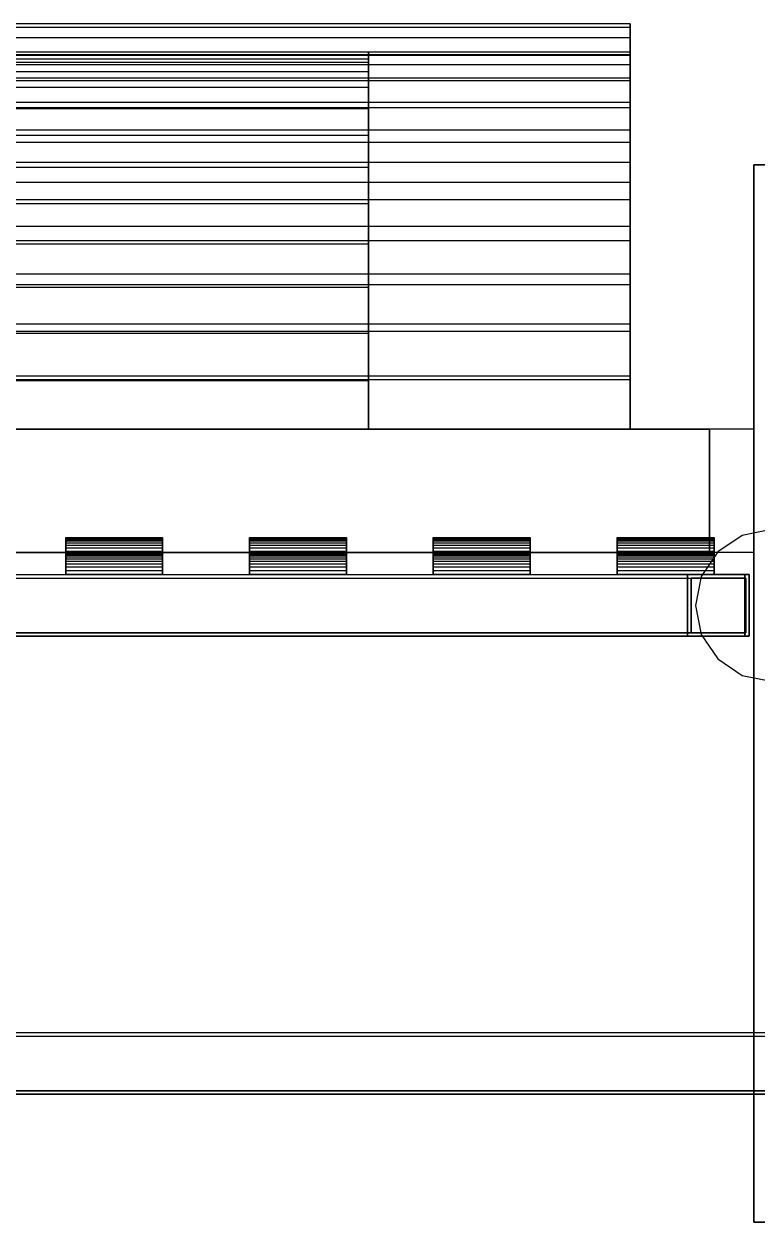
# Model space of a CAD drawing. Header units: millimetres. Extents: x -840 to 1340, y 6 to 760.
# Drawn here: x -424 to -8, y 70 to 750 of the extents above; entities that cross this region are included whole.
import ezdxf

# ---------------------------------------------------------------- set-up
doc = ezdxf.new("R2010")
doc.units = ezdxf.units.MM
for name, color, linetype in [('B01', 7, 'Continuous'), ('B02', 7, 'Continuous'), ('C1', 7, 'Continuous'), ('D20', 7, 'Continuous'), ('EH0', 7, 'Continuous'), ('H000', 7, 'Continuous'), ('H001', 7, 'Continuous'), ('R010', 7, 'Continuous'), ('R011', 7, 'Continuous'), ('R021', 7, 'Continuous'), ('R1004', 7, 'Continuous'), ('R1005', 7, 'Continuous'), ('R1006', 7, 'Continuous'), ('R1007', 7, 'Continuous'), ('R200', 7, 'Continuous')]:
    doc.layers.add(name, color=color, linetype=linetype)

msp = doc.modelspace()

# ---------------------------------------------------------------- linework, layer by layer
at = {"layer": 'B01'}
for points in [[(-780, 177.5), (1280, 177.5)], [(-780, 177.5), (1280, 177.5)], [(-780, 175.5), (1280, 175.5)], [(-780, 175.5), (1280, 175.5)], [(-780, 144.5), (1280, 144.5)], [(1280, 144.5), (-780, 144.5)], [(1280, 142.5), (-780, 142.5)], [(-780, 142.5), (1280, 142.5)]]:
    msp.add_lwpolyline(points, dxfattribs=at)
at = {"layer": 'B02'}
for points in [[(-780, 177.5), (1280, 177.5)], [(-780, 177.5), (1280, 177.5)], [(-780, 175.5), (1280, 175.5)], [(-780, 175.5), (1280, 175.5)], [(-780, 144.5), (1280, 144.5)], [(1280, 144.5), (-780, 144.5)], [(1280, 142.5), (-780, 142.5)], [(-780, 142.5), (1280, 142.5)]]:
    msp.add_lwpolyline(points, dxfattribs=at)
at = {"layer": 'C1'}
for points in [[(-80, 750), (-750, 750)], [(-80, 748.03), (-750, 748.03)], [(-80, 748.03), (-750, 748.03)], [(-80, 748.03), (-80, 750)], [(-80, 750), (-80, 748.03)], [(-80, 742.16), (-80, 748.03)], [(-80, 748.03), (-80, 742.16)], [(-80, 742.16), (-750, 742.16)], [(-80, 742.16), (-750, 742.16)], [(-80, 732.49), (-80, 742.16)], [(-80, 742.16), (-80, 732.49)], [(-80, 734), (-750, 734)], [(-80, 732.49), (-750, 732.49)], [(-80, 732.49), (-750, 732.49)], [(-80, 732.17), (-750, 732.17)], [(-80, 732.17), (-750, 732.17)], [(-80, 732.17), (-80, 734)], [(-80, 734), (-80, 732.17)], [(-80, 719.19), (-80, 732.49)], [(-80, 732.49), (-80, 719.19)], [(-80, 726.71), (-80, 732.17)], [(-80, 732.17), (-80, 726.71)], [(-80, 726.71), (-750, 726.71)], [(-80, 726.71), (-750, 726.71)], [(-80, 717.71), (-80, 726.71)], [(-80, 726.71), (-80, 717.71)], [(-80, 719.19), (-750, 719.19)], [(-80, 719.19), (-750, 719.19)], [(-80, 717.71), (-750, 717.71)], [(-80, 717.71), (-750, 717.71)], [(-80, 702.47), (-80, 719.19)], [(-80, 719.19), (-80, 702.47)], [(-80, 705.33), (-80, 717.71)], [(-80, 717.71), (-80, 705.33)], [(-80, 705.33), (-750, 705.33)], [(-80, 705.33), (-750, 705.33)], [(-80, 702.47), (-750, 702.47)], [(-80, 702.47), (-750, 702.47)], [(-80, 689.78), (-80, 705.33)], [(-80, 705.33), (-80, 689.78)], [(-80, 682.63), (-80, 702.47)], [(-80, 702.47), (-80, 682.63)], [(-80, 689.78), (-750, 689.78)], [(-80, 689.78), (-750, 689.78)], [(-80, 671.32), (-80, 689.78)], [(-80, 689.78), (-80, 671.32)], [(-80, 682.63), (-750, 682.63)], [(-80, 682.63), (-750, 682.63)], [(-80, 660.02), (-80, 682.63)], [(-80, 682.63), (-80, 660.02)], [(-80, 671.32), (-750, 671.32)], [(-80, 671.32), (-750, 671.32)], [(-80, 650.27), (-80, 671.32)], [(-80, 671.32), (-80, 650.27)], [(-80, 660.02), (-750, 660.02)], [(-80, 660.02), (-750, 660.02)], [(-80, 635), (-80, 660.02)], [(-80, 660.02), (-80, 635)], [(-80, 650.27), (-750, 650.27)], [(-80, 650.27), (-750, 650.27)], [(-80, 627), (-80, 650.27)], [(-80, 650.27), (-80, 627)], [(-80, 635), (-750, 635)], [(-80, 635), (-750, 635)], [(-80, 608.02), (-80, 635)], [(-80, 635), (-80, 608.02)], [(-80, 627), (-750, 627)], [(-80, 627), (-750, 627)], [(-80, 601.89), (-80, 627)], [(-80, 627), (-80, 601.89)], [(-80, 608.02), (-750, 608.02)], [(-80, 608.02), (-750, 608.02)], [(-80, 579.53), (-80, 608.02)], [(-80, 608.02), (-80, 579.53)], [(-80, 601.89), (-750, 601.89)], [(-80, 601.89), (-750, 601.89)], [(-80, 575.39), (-80, 601.89)], [(-80, 601.89), (-80, 575.39)], [(-80, 579.53), (-750, 579.53)], [(-80, 579.53), (-750, 579.53)], [(-80, 550.02), (-80, 579.53)], [(-80, 579.53), (-80, 550.02)], [(-80, 575.39), (-750, 575.39)], [(-80, 575.39), (-750, 575.39)], [(-80, 547.93), (-80, 575.39)], [(-80, 575.39), (-80, 547.93)], [(-80, 550.02), (-750, 550.02)], [(-80, 550.02), (-750, 550.02)], [(-80, 547.93), (-750, 547.93)], [(-80, 547.93), (-750, 547.93)], [(-80, 520), (-80, 550.02)], [(-80, 550.02), (-80, 520)], [(-80, 520), (-80, 547.93)], [(-80, 547.93), (-80, 520)], [(-750, 520), (-80, 520)], [(-80, 520), (-750, 520)], [(-80, 520), (-750, 520)], [(-80, 520), (-750, 520)], [(-80, 520), (-80, 520)], [(-80, 520), (-80, 520)]]:
    msp.add_lwpolyline(points, dxfattribs=at)
at = {"layer": 'D20'}
for points in [[(-10, 70), (-10, 670)], [(-10, 670), (-10, 670)], [(-10, 670), (-10, 70)], [(450, 670), (-10, 670)], [(-10, 670), (450, 670)], [(-10, 70), (-10, 70)], [(-10, 70), (450, 70)], [(450, 70), (-10, 70)]]:
    msp.add_lwpolyline(points, dxfattribs=at)
at = {"layer": 'EH0'}
for points in [[(-228.47, 734), (-650, 734)], [(-228.47, 732.17), (-650, 732.17)], [(-228.47, 732.17), (-650, 732.17)], [(-228.47, 730), (-650, 730)], [(-228.47, 728.2), (-650, 728.2)], [(-228.47, 728.2), (-650, 728.2)], [(-228.47, 732.17), (-228.47, 734)], [(-228.47, 734), (-228.47, 732.17)], [(-228.47, 726.71), (-228.47, 732.17)], [(-228.47, 732.17), (-228.47, 726.71)], [(-228.47, 728.2), (-228.47, 730)], [(-228.47, 730), (-228.47, 728.2)], [(-228.47, 722.84), (-228.47, 728.2)], [(-228.47, 728.2), (-228.47, 722.84)], [(-228.47, 726.71), (-650, 726.71)], [(-228.47, 726.71), (-650, 726.71)], [(-228.47, 722.84), (-650, 722.84)], [(-228.47, 722.84), (-650, 722.84)], [(-228.47, 717.71), (-228.47, 726.71)], [(-228.47, 726.71), (-228.47, 717.71)], [(-228.47, 714.01), (-228.47, 722.84)], [(-228.47, 722.84), (-228.47, 714.01)], [(-228.47, 717.71), (-650, 717.71)], [(-228.47, 717.71), (-650, 717.71)], [(-228.47, 714.01), (-650, 714.01)], [(-228.47, 714.01), (-650, 714.01)], [(-228.47, 705.33), (-228.47, 717.71)], [(-228.47, 717.71), (-228.47, 705.33)], [(-228.47, 701.87), (-228.47, 714.01)], [(-228.47, 714.01), (-228.47, 701.87)], [(-228.47, 705.33), (-650, 705.33)], [(-228.47, 705.33), (-650, 705.33)], [(-228.47, 701.87), (-650, 701.87)], [(-228.47, 701.87), (-650, 701.87)], [(-228.47, 689.78), (-228.47, 705.33)], [(-228.47, 705.33), (-228.47, 689.78)], [(-228.47, 686.6), (-228.47, 701.87)], [(-228.47, 701.87), (-228.47, 686.6)], [(-228.47, 689.78), (-650, 689.78)], [(-228.47, 689.78), (-650, 689.78)], [(-228.47, 671.32), (-228.47, 689.78)], [(-228.47, 689.78), (-228.47, 671.32)], [(-228.47, 686.6), (-650, 686.6)], [(-228.47, 686.6), (-650, 686.6)], [(-228.47, 668.49), (-228.47, 686.6)], [(-228.47, 686.6), (-228.47, 668.49)], [(-228.47, 671.32), (-650, 671.32)], [(-228.47, 671.32), (-650, 671.32)], [(-228.47, 668.49), (-650, 668.49)], [(-228.47, 668.49), (-650, 668.49)], [(-228.47, 650.27), (-228.47, 671.32)], [(-228.47, 671.32), (-228.47, 650.27)], [(-228.47, 647.84), (-228.47, 668.49)], [(-228.47, 668.49), (-228.47, 647.84)], [(-228.47, 650.27), (-650, 650.27)], [(-228.47, 650.27), (-650, 650.27)], [(-228.47, 647.84), (-650, 647.84)], [(-228.47, 647.84), (-650, 647.84)], [(-228.47, 627), (-228.47, 650.27)], [(-228.47, 650.27), (-228.47, 627)], [(-228.47, 625), (-228.47, 647.84)], [(-228.47, 647.84), (-228.47, 625)], [(-228.47, 627), (-650, 627)], [(-228.47, 627), (-650, 627)], [(-228.47, 601.89), (-228.47, 627)], [(-228.47, 627), (-228.47, 601.89)], [(-228.47, 625), (-650, 625)], [(-228.47, 625), (-650, 625)], [(-228.47, 600.36), (-228.47, 625)], [(-228.47, 625), (-228.47, 600.36)], [(-228.47, 601.89), (-650, 601.89)], [(-228.47, 601.89), (-650, 601.89)], [(-228.47, 600.36), (-650, 600.36)], [(-228.47, 600.36), (-650, 600.36)], [(-228.47, 575.39), (-228.47, 601.89)], [(-228.47, 601.89), (-228.47, 575.39)], [(-228.47, 574.35), (-228.47, 600.36)], [(-228.47, 600.36), (-228.47, 574.35)], [(-228.47, 575.39), (-650, 575.39)], [(-228.47, 575.39), (-650, 575.39)], [(-228.47, 574.35), (-650, 574.35)], [(-228.47, 574.35), (-650, 574.35)], [(-228.47, 547.93), (-228.47, 575.39)], [(-228.47, 575.39), (-228.47, 547.93)], [(-228.47, 547.41), (-228.47, 574.35)], [(-228.47, 574.35), (-228.47, 547.41)], [(-228.47, 547.93), (-650, 547.93)], [(-228.47, 547.93), (-650, 547.93)], [(-228.47, 547.41), (-650, 547.41)], [(-228.47, 547.41), (-650, 547.41)], [(-228.47, 520), (-228.47, 547.93)], [(-228.47, 547.93), (-228.47, 520)], [(-228.47, 520), (-228.47, 547.41)], [(-228.47, 547.41), (-228.47, 520)], [(-650, 520), (-228.47, 520)], [(-228.47, 520), (-650, 520)], [(-228.47, 520), (-650, 520)], [(-228.47, 520), (-650, 520)], [(-228.47, 520), (-228.47, 520)], [(-228.47, 520), (-228.47, 520)]]:
    msp.add_lwpolyline(points, dxfattribs=at)
at = {"layer": 'H000'}
msp.add_lwpolyline([(43, 420), (39.73, 436.46), (30.41, 450.41), (16.46, 459.73), (0, 463), (-16.46, 459.73), (-30.41, 450.41), (-39.73, 436.46), (-43, 420), (-39.73, 403.54), (-30.41, 389.59), (-16.46, 380.27), (0, 377), (16.46, 380.27), (30.41, 389.59), (39.73, 403.54)], dxfattribs=at)
msp.add_lwpolyline([(43, 420), (39.73, 436.46), (30.41, 450.41), (16.46, 459.73), (0, 463), (-16.46, 459.73), (-30.41, 450.41), (-39.73, 436.46), (-43, 420), (-39.73, 403.54), (-30.41, 389.59), (-16.46, 380.27), (0, 377), (16.46, 380.27), (30.41, 389.59), (39.73, 403.54)], dxfattribs=at)
at = {"layer": 'H001'}
msp.add_lwpolyline([(43, 420), (39.73, 436.46), (30.41, 450.41), (16.46, 459.73), (0, 463), (-16.46, 459.73), (-30.41, 450.41), (-39.73, 436.46), (-43, 420), (-39.73, 403.54), (-30.41, 389.59), (-16.46, 380.27), (0, 377), (16.46, 380.27), (30.41, 389.59), (39.73, 403.54)], dxfattribs=at)
msp.add_lwpolyline([(43, 420), (39.73, 436.46), (30.41, 450.41), (16.46, 459.73), (0, 463), (-16.46, 459.73), (-30.41, 450.41), (-39.73, 436.46), (-43, 420), (-39.73, 403.54), (-30.41, 389.59), (-16.46, 380.27), (0, 377), (16.46, 380.27), (30.41, 389.59), (39.73, 403.54)], dxfattribs=at)
at = {"layer": 'R010'}
for points in [[(-835, 437.5), (-15, 437.5)], [(-835, 437.5), (-15, 437.5)], [(-835, 435.5), (-15, 435.5)], [(-835, 435.5), (-15, 435.5)], [(-15, 437.5), (-15, 402.5)], [(-15, 437.5), (-15, 437.5)], [(-15, 402.5), (-15, 437.5)], [(-15, 435.5), (-15, 404.5)], [(-15, 435.5), (-15, 435.5)], [(-15, 404.5), (-15, 435.5)], [(-835, 404.5), (-15, 404.5)], [(-15, 404.5), (-835, 404.5)], [(-15, 402.5), (-835, 402.5)], [(-835, 402.5), (-15, 402.5)], [(-15, 404.5), (-15, 404.5)], [(-15, 402.5), (-15, 402.5)]]:
    msp.add_lwpolyline(points, dxfattribs=at)
at = {"layer": 'R011'}
for points in [[(-835, 437.5), (-15, 437.5)], [(-835, 437.5), (-15, 437.5)], [(-835, 435.5), (-15, 435.5)], [(-835, 435.5), (-15, 435.5)], [(-15, 437.5), (-15, 402.5)], [(-15, 437.5), (-15, 437.5)], [(-15, 402.5), (-15, 437.5)], [(-15, 435.5), (-15, 404.5)], [(-15, 435.5), (-15, 435.5)], [(-15, 404.5), (-15, 435.5)], [(-835, 404.5), (-15, 404.5)], [(-15, 404.5), (-835, 404.5)], [(-15, 402.5), (-835, 402.5)], [(-835, 402.5), (-15, 402.5)], [(-15, 404.5), (-15, 404.5)], [(-15, 402.5), (-15, 402.5)]]:
    msp.add_lwpolyline(points, dxfattribs=at)
at = {"layer": 'R021'}
for points in [[(-47.5, 437.5), (-47.5, 437.5)], [(-47.5, 402.5), (-47.5, 437.5)], [(-47.5, 437.5), (-47.5, 402.5)], [(-47.5, 437.5), (-12.5, 437.5)], [(-12.5, 437.5), (-47.5, 437.5)], [(-45.5, 435.5), (-45.5, 435.5)], [(-14.5, 435.5), (-45.5, 435.5)], [(-45.5, 435.5), (-14.5, 435.5)], [(-45.5, 435.5), (-45.5, 404.5)], [(-45.5, 404.5), (-45.5, 435.5)], [(-14.5, 435.5), (-14.5, 435.5)], [(-14.5, 404.5), (-14.5, 435.5)], [(-14.5, 435.5), (-14.5, 404.5)], [(-12.5, 437.5), (-12.5, 437.5)], [(-12.5, 437.5), (-12.5, 402.5)], [(-12.5, 402.5), (-12.5, 437.5)], [(-47.5, 402.5), (-47.5, 402.5)], [(-12.5, 402.5), (-47.5, 402.5)], [(-47.5, 402.5), (-12.5, 402.5)], [(-45.5, 404.5), (-45.5, 404.5)], [(-45.5, 404.5), (-14.5, 404.5)], [(-14.5, 404.5), (-45.5, 404.5)], [(-14.5, 404.5), (-14.5, 404.5)], [(-12.5, 402.5), (-12.5, 402.5)]]:
    msp.add_lwpolyline(points, dxfattribs=at)
at = {"layer": 'R1004'}
for points in [[(-400.36, 458.5), (-345.36, 458.5)], [(-400.36, 458.38), (-400.36, 458.5)], [(-400.36, 458.5), (-400.36, 458.38)], [(-400.36, 458.38), (-345.36, 458.38)], [(-400.36, 458.02), (-400.36, 458.38)], [(-400.36, 458.38), (-345.36, 458.38)], [(-400.36, 458.38), (-400.36, 458.02)], [(-400.36, 458.02), (-345.36, 458.02)], [(-400.36, 457.42), (-400.36, 458.02)], [(-400.36, 458.02), (-345.36, 458.02)], [(-400.36, 458.02), (-400.36, 457.42)], [(-400.36, 457.42), (-345.36, 457.42)], [(-400.36, 456.58), (-400.36, 457.42)], [(-400.36, 457.42), (-345.36, 457.42)], [(-400.36, 457.42), (-400.36, 456.58)], [(-400.36, 456.58), (-345.36, 456.58)], [(-400.36, 455.5), (-400.36, 456.58)], [(-400.36, 456.58), (-345.36, 456.58)], [(-400.36, 456.58), (-400.36, 455.5)], [(-345.36, 458.5), (-345.36, 458.38)], [(-345.36, 458.38), (-345.36, 458.5)], [(-345.36, 458.38), (-345.36, 458.02)], [(-345.36, 458.02), (-345.36, 458.38)], [(-345.36, 458.02), (-345.36, 457.42)], [(-345.36, 457.42), (-345.36, 458.02)], [(-345.36, 457.42), (-345.36, 456.58)], [(-345.36, 456.58), (-345.36, 457.42)], [(-345.36, 456.58), (-345.36, 455.5)], [(-345.36, 455.5), (-345.36, 456.58)], [(-400.36, 455.5), (-345.36, 455.5)], [(-400.36, 454.18), (-400.36, 455.5)], [(-400.36, 455.5), (-345.36, 455.5)], [(-400.36, 455.5), (-400.36, 454.18)], [(-400.36, 454.18), (-345.36, 454.18)], [(-400.36, 452.62), (-400.36, 454.18)], [(-400.36, 454.18), (-345.36, 454.18)], [(-400.36, 454.18), (-400.36, 452.62)], [(-400.36, 452.62), (-345.36, 452.62)], [(-400.36, 450.82), (-400.36, 452.62)], [(-400.36, 452.62), (-345.36, 452.62)], [(-400.36, 452.62), (-400.36, 450.82)], [(-400.36, 450.82), (-345.36, 450.82)], [(-400.36, 448.78), (-400.36, 450.82)], [(-400.36, 450.82), (-345.36, 450.82)], [(-400.36, 450.82), (-400.36, 448.78)], [(-400.36, 449.5), (-345.36, 449.5)], [(-400.36, 449.38), (-400.36, 449.5)], [(-400.36, 449.5), (-400.36, 449.38)], [(-400.36, 449.38), (-345.36, 449.38)], [(-400.36, 449.02), (-400.36, 449.38)], [(-400.36, 449.38), (-345.36, 449.38)], [(-400.36, 449.38), (-400.36, 449.02)], [(-400.36, 449.02), (-345.36, 449.02)], [(-400.36, 448.42), (-400.36, 449.02)], [(-400.36, 449.02), (-345.36, 449.02)], [(-400.36, 449.02), (-400.36, 448.42)], [(-345.36, 455.5), (-345.36, 454.18)], [(-345.36, 454.18), (-345.36, 455.5)], [(-345.36, 454.18), (-345.36, 452.62)], [(-345.36, 452.62), (-345.36, 454.18)], [(-345.36, 452.62), (-345.36, 450.82)], [(-345.36, 450.82), (-345.36, 452.62)], [(-345.36, 450.82), (-345.36, 448.78)], [(-345.36, 448.78), (-345.36, 450.82)], [(-345.36, 449.5), (-345.36, 449.38)], [(-345.36, 449.38), (-345.36, 449.5)], [(-345.36, 449.38), (-345.36, 449.02)], [(-345.36, 449.02), (-345.36, 449.38)], [(-345.36, 449.02), (-345.36, 448.42)], [(-345.36, 448.42), (-345.36, 449.02)], [(-400.36, 448.78), (-345.36, 448.78)], [(-400.36, 446.5), (-400.36, 448.78)], [(-400.36, 448.78), (-345.36, 448.78)], [(-400.36, 448.78), (-400.36, 446.5)], [(-400.36, 448.42), (-345.36, 448.42)], [(-400.36, 447.58), (-400.36, 448.42)], [(-400.36, 448.42), (-345.36, 448.42)], [(-400.36, 448.42), (-400.36, 447.58)], [(-400.36, 447.58), (-345.36, 447.58)], [(-400.36, 446.5), (-400.36, 447.58)], [(-400.36, 447.58), (-345.36, 447.58)], [(-400.36, 447.58), (-400.36, 446.5)], [(-400.36, 446.5), (-345.36, 446.5)], [(-400.36, 445.18), (-400.36, 446.5)], [(-400.36, 446.5), (-345.36, 446.5)], [(-400.36, 446.5), (-400.36, 445.18)], [(-400.36, 446.5), (-345.36, 446.5)], [(-400.36, 437.5), (-400.36, 446.5)], [(-400.36, 446.5), (-345.36, 446.5)], [(-400.36, 446.5), (-400.36, 437.5)], [(-400.36, 445.18), (-345.36, 445.18)], [(-400.36, 443.62), (-400.36, 445.18)], [(-400.36, 445.18), (-345.36, 445.18)], [(-400.36, 445.18), (-400.36, 443.62)], [(-400.36, 443.62), (-345.36, 443.62)], [(-400.36, 441.82), (-400.36, 443.62)], [(-400.36, 443.62), (-345.36, 443.62)], [(-400.36, 443.62), (-400.36, 441.82)], [(-345.36, 448.78), (-345.36, 446.5)], [(-345.36, 446.5), (-345.36, 448.78)], [(-345.36, 448.42), (-345.36, 447.58)], [(-345.36, 447.58), (-345.36, 448.42)], [(-345.36, 447.58), (-345.36, 446.5)], [(-345.36, 446.5), (-345.36, 447.58)], [(-345.36, 446.5), (-345.36, 445.18)], [(-345.36, 445.18), (-345.36, 446.5)], [(-345.36, 446.5), (-345.36, 437.5)], [(-345.36, 437.5), (-345.36, 446.5)], [(-345.36, 445.18), (-345.36, 443.62)], [(-345.36, 443.62), (-345.36, 445.18)], [(-345.36, 443.62), (-345.36, 441.82)], [(-345.36, 441.82), (-345.36, 443.62)], [(-400.36, 441.82), (-345.36, 441.82)], [(-400.36, 439.78), (-400.36, 441.82)], [(-400.36, 441.82), (-345.36, 441.82)], [(-400.36, 441.82), (-400.36, 439.78)], [(-400.36, 439.78), (-345.36, 439.78)], [(-400.36, 437.5), (-400.36, 439.78)], [(-400.36, 439.78), (-345.36, 439.78)], [(-400.36, 439.78), (-400.36, 437.5)], [(-345.36, 437.5), (-400.36, 437.5)], [(-400.36, 437.5), (-345.36, 437.5)], [(-345.36, 441.82), (-345.36, 439.78)], [(-345.36, 439.78), (-345.36, 441.82)], [(-345.36, 439.78), (-345.36, 437.5)], [(-345.36, 437.5), (-345.36, 439.78)]]:
    msp.add_lwpolyline(points, dxfattribs=at)
at = {"layer": 'R1005'}
for points in [[(-296.07, 458.5), (-241.07, 458.5)], [(-296.07, 458.38), (-296.07, 458.5)], [(-296.07, 458.5), (-296.07, 458.38)], [(-296.07, 458.38), (-241.07, 458.38)], [(-296.07, 458.02), (-296.07, 458.38)], [(-296.07, 458.38), (-241.07, 458.38)], [(-296.07, 458.38), (-296.07, 458.02)], [(-296.07, 458.02), (-241.07, 458.02)], [(-296.07, 457.42), (-296.07, 458.02)], [(-296.07, 458.02), (-241.07, 458.02)], [(-296.07, 458.02), (-296.07, 457.42)], [(-296.07, 457.42), (-241.07, 457.42)], [(-296.07, 456.58), (-296.07, 457.42)], [(-296.07, 457.42), (-241.07, 457.42)], [(-296.07, 457.42), (-296.07, 456.58)], [(-296.07, 456.58), (-241.07, 456.58)], [(-296.07, 455.5), (-296.07, 456.58)], [(-296.07, 456.58), (-241.07, 456.58)], [(-296.07, 456.58), (-296.07, 455.5)], [(-241.07, 458.5), (-241.07, 458.38)], [(-241.07, 458.38), (-241.07, 458.5)], [(-241.07, 458.38), (-241.07, 458.02)], [(-241.07, 458.02), (-241.07, 458.38)], [(-241.07, 458.02), (-241.07, 457.42)], [(-241.07, 457.42), (-241.07, 458.02)], [(-241.07, 457.42), (-241.07, 456.58)], [(-241.07, 456.58), (-241.07, 457.42)], [(-241.07, 456.58), (-241.07, 455.5)], [(-241.07, 455.5), (-241.07, 456.58)], [(-296.07, 455.5), (-241.07, 455.5)], [(-296.07, 454.18), (-296.07, 455.5)], [(-296.07, 455.5), (-241.07, 455.5)], [(-296.07, 455.5), (-296.07, 454.18)], [(-296.07, 454.18), (-241.07, 454.18)], [(-296.07, 452.62), (-296.07, 454.18)], [(-296.07, 454.18), (-241.07, 454.18)], [(-296.07, 454.18), (-296.07, 452.62)], [(-296.07, 452.62), (-241.07, 452.62)], [(-296.07, 450.82), (-296.07, 452.62)], [(-296.07, 452.62), (-241.07, 452.62)], [(-296.07, 452.62), (-296.07, 450.82)], [(-296.07, 450.82), (-241.07, 450.82)], [(-296.07, 448.78), (-296.07, 450.82)], [(-296.07, 450.82), (-241.07, 450.82)], [(-296.07, 450.82), (-296.07, 448.78)], [(-296.07, 449.5), (-241.07, 449.5)], [(-296.07, 449.38), (-296.07, 449.5)], [(-296.07, 449.5), (-296.07, 449.38)], [(-296.07, 449.38), (-241.07, 449.38)], [(-296.07, 449.02), (-296.07, 449.38)], [(-296.07, 449.38), (-241.07, 449.38)], [(-296.07, 449.38), (-296.07, 449.02)], [(-296.07, 449.02), (-241.07, 449.02)], [(-296.07, 448.42), (-296.07, 449.02)], [(-296.07, 449.02), (-241.07, 449.02)], [(-296.07, 449.02), (-296.07, 448.42)], [(-241.07, 455.5), (-241.07, 454.18)], [(-241.07, 454.18), (-241.07, 455.5)], [(-241.07, 454.18), (-241.07, 452.62)], [(-241.07, 452.62), (-241.07, 454.18)], [(-241.07, 452.62), (-241.07, 450.82)], [(-241.07, 450.82), (-241.07, 452.62)], [(-241.07, 450.82), (-241.07, 448.78)], [(-241.07, 448.78), (-241.07, 450.82)], [(-241.07, 449.5), (-241.07, 449.38)], [(-241.07, 449.38), (-241.07, 449.5)], [(-241.07, 449.38), (-241.07, 449.02)], [(-241.07, 449.02), (-241.07, 449.38)], [(-241.07, 449.02), (-241.07, 448.42)], [(-241.07, 448.42), (-241.07, 449.02)], [(-296.07, 448.78), (-241.07, 448.78)], [(-296.07, 446.5), (-296.07, 448.78)], [(-296.07, 448.78), (-241.07, 448.78)], [(-296.07, 448.78), (-296.07, 446.5)], [(-296.07, 448.42), (-241.07, 448.42)], [(-296.07, 447.58), (-296.07, 448.42)], [(-296.07, 448.42), (-241.07, 448.42)], [(-296.07, 448.42), (-296.07, 447.58)], [(-296.07, 447.58), (-241.07, 447.58)], [(-296.07, 446.5), (-296.07, 447.58)], [(-296.07, 447.58), (-241.07, 447.58)], [(-296.07, 447.58), (-296.07, 446.5)], [(-296.07, 446.5), (-241.07, 446.5)], [(-296.07, 445.18), (-296.07, 446.5)], [(-296.07, 446.5), (-241.07, 446.5)], [(-296.07, 446.5), (-296.07, 445.18)], [(-296.07, 446.5), (-241.07, 446.5)], [(-296.07, 437.5), (-296.07, 446.5)], [(-296.07, 446.5), (-241.07, 446.5)], [(-296.07, 446.5), (-296.07, 437.5)], [(-296.07, 445.18), (-241.07, 445.18)], [(-296.07, 443.62), (-296.07, 445.18)], [(-296.07, 445.18), (-241.07, 445.18)], [(-296.07, 445.18), (-296.07, 443.62)], [(-296.07, 443.62), (-241.07, 443.62)], [(-296.07, 441.82), (-296.07, 443.62)], [(-296.07, 443.62), (-241.07, 443.62)], [(-296.07, 443.62), (-296.07, 441.82)], [(-241.07, 448.78), (-241.07, 446.5)], [(-241.07, 446.5), (-241.07, 448.78)], [(-241.07, 448.42), (-241.07, 447.58)], [(-241.07, 447.58), (-241.07, 448.42)], [(-241.07, 447.58), (-241.07, 446.5)], [(-241.07, 446.5), (-241.07, 447.58)], [(-241.07, 446.5), (-241.07, 445.18)], [(-241.07, 445.18), (-241.07, 446.5)], [(-241.07, 446.5), (-241.07, 437.5)], [(-241.07, 437.5), (-241.07, 446.5)], [(-241.07, 445.18), (-241.07, 443.62)], [(-241.07, 443.62), (-241.07, 445.18)], [(-241.07, 443.62), (-241.07, 441.82)], [(-241.07, 441.82), (-241.07, 443.62)], [(-296.07, 441.82), (-241.07, 441.82)], [(-296.07, 439.78), (-296.07, 441.82)], [(-296.07, 441.82), (-241.07, 441.82)], [(-296.07, 441.82), (-296.07, 439.78)], [(-296.07, 439.78), (-241.07, 439.78)], [(-296.07, 437.5), (-296.07, 439.78)], [(-296.07, 439.78), (-241.07, 439.78)], [(-296.07, 439.78), (-296.07, 437.5)], [(-241.07, 437.5), (-296.07, 437.5)], [(-296.07, 437.5), (-241.07, 437.5)], [(-241.07, 441.82), (-241.07, 439.78)], [(-241.07, 439.78), (-241.07, 441.82)], [(-241.07, 439.78), (-241.07, 437.5)], [(-241.07, 437.5), (-241.07, 439.78)]]:
    msp.add_lwpolyline(points, dxfattribs=at)
at = {"layer": 'R1006'}
for points in [[(-191.79, 458.5), (-136.79, 458.5)], [(-191.79, 458.38), (-191.79, 458.5)], [(-191.79, 458.5), (-191.79, 458.38)], [(-191.79, 458.38), (-136.79, 458.38)], [(-191.79, 458.02), (-191.79, 458.38)], [(-191.79, 458.38), (-136.79, 458.38)], [(-191.79, 458.38), (-191.79, 458.02)], [(-191.79, 458.02), (-136.79, 458.02)], [(-191.79, 457.42), (-191.79, 458.02)], [(-191.79, 458.02), (-136.79, 458.02)], [(-191.79, 458.02), (-191.79, 457.42)], [(-191.79, 457.42), (-136.79, 457.42)], [(-191.79, 456.58), (-191.79, 457.42)], [(-191.79, 457.42), (-136.79, 457.42)], [(-191.79, 457.42), (-191.79, 456.58)], [(-191.79, 456.58), (-136.79, 456.58)], [(-191.79, 455.5), (-191.79, 456.58)], [(-191.79, 456.58), (-136.79, 456.58)], [(-191.79, 456.58), (-191.79, 455.5)], [(-136.79, 458.5), (-136.79, 458.38)], [(-136.79, 458.38), (-136.79, 458.5)], [(-136.79, 458.38), (-136.79, 458.02)], [(-136.79, 458.02), (-136.79, 458.38)], [(-136.79, 458.02), (-136.79, 457.42)], [(-136.79, 457.42), (-136.79, 458.02)], [(-136.79, 457.42), (-136.79, 456.58)], [(-136.79, 456.58), (-136.79, 457.42)], [(-136.79, 456.58), (-136.79, 455.5)], [(-136.79, 455.5), (-136.79, 456.58)], [(-191.79, 455.5), (-136.79, 455.5)], [(-191.79, 454.18), (-191.79, 455.5)], [(-191.79, 455.5), (-136.79, 455.5)], [(-191.79, 455.5), (-191.79, 454.18)], [(-191.79, 454.18), (-136.79, 454.18)], [(-191.79, 452.62), (-191.79, 454.18)], [(-191.79, 454.18), (-136.79, 454.18)], [(-191.79, 454.18), (-191.79, 452.62)], [(-191.79, 452.62), (-136.79, 452.62)], [(-191.79, 450.82), (-191.79, 452.62)], [(-191.79, 452.62), (-136.79, 452.62)], [(-191.79, 452.62), (-191.79, 450.82)], [(-191.79, 450.82), (-136.79, 450.82)], [(-191.79, 448.78), (-191.79, 450.82)], [(-191.79, 450.82), (-136.79, 450.82)], [(-191.79, 450.82), (-191.79, 448.78)], [(-191.79, 449.5), (-136.79, 449.5)], [(-191.79, 449.38), (-191.79, 449.5)], [(-191.79, 449.5), (-191.79, 449.38)], [(-191.79, 449.38), (-136.79, 449.38)], [(-191.79, 449.02), (-191.79, 449.38)], [(-191.79, 449.38), (-136.79, 449.38)], [(-191.79, 449.38), (-191.79, 449.02)], [(-191.79, 449.02), (-136.79, 449.02)], [(-191.79, 448.42), (-191.79, 449.02)], [(-191.79, 449.02), (-136.79, 449.02)], [(-191.79, 449.02), (-191.79, 448.42)], [(-136.79, 455.5), (-136.79, 454.18)], [(-136.79, 454.18), (-136.79, 455.5)], [(-136.79, 454.18), (-136.79, 452.62)], [(-136.79, 452.62), (-136.79, 454.18)], [(-136.79, 452.62), (-136.79, 450.82)], [(-136.79, 450.82), (-136.79, 452.62)], [(-136.79, 450.82), (-136.79, 448.78)], [(-136.79, 448.78), (-136.79, 450.82)], [(-136.79, 449.5), (-136.79, 449.38)], [(-136.79, 449.38), (-136.79, 449.5)], [(-136.79, 449.38), (-136.79, 449.02)], [(-136.79, 449.02), (-136.79, 449.38)], [(-136.79, 449.02), (-136.79, 448.42)], [(-136.79, 448.42), (-136.79, 449.02)], [(-191.79, 448.78), (-136.79, 448.78)], [(-191.79, 446.5), (-191.79, 448.78)], [(-191.79, 448.78), (-136.79, 448.78)], [(-191.79, 448.78), (-191.79, 446.5)], [(-191.79, 448.42), (-136.79, 448.42)], [(-191.79, 447.58), (-191.79, 448.42)], [(-191.79, 448.42), (-136.79, 448.42)], [(-191.79, 448.42), (-191.79, 447.58)], [(-191.79, 447.58), (-136.79, 447.58)], [(-191.79, 446.5), (-191.79, 447.58)], [(-191.79, 447.58), (-136.79, 447.58)], [(-191.79, 447.58), (-191.79, 446.5)], [(-191.79, 446.5), (-136.79, 446.5)], [(-191.79, 445.18), (-191.79, 446.5)], [(-191.79, 446.5), (-136.79, 446.5)], [(-191.79, 446.5), (-191.79, 445.18)], [(-191.79, 446.5), (-136.79, 446.5)], [(-191.79, 437.5), (-191.79, 446.5)], [(-191.79, 446.5), (-136.79, 446.5)], [(-191.79, 446.5), (-191.79, 437.5)], [(-191.79, 445.18), (-136.79, 445.18)], [(-191.79, 443.62), (-191.79, 445.18)], [(-191.79, 445.18), (-136.79, 445.18)], [(-191.79, 445.18), (-191.79, 443.62)], [(-191.79, 443.62), (-136.79, 443.62)], [(-191.79, 441.82), (-191.79, 443.62)], [(-191.79, 443.62), (-136.79, 443.62)], [(-191.79, 443.62), (-191.79, 441.82)], [(-136.79, 448.78), (-136.79, 446.5)], [(-136.79, 446.5), (-136.79, 448.78)], [(-136.79, 448.42), (-136.79, 447.58)], [(-136.79, 447.58), (-136.79, 448.42)], [(-136.79, 447.58), (-136.79, 446.5)], [(-136.79, 446.5), (-136.79, 447.58)], [(-136.79, 446.5), (-136.79, 445.18)], [(-136.79, 445.18), (-136.79, 446.5)], [(-136.79, 446.5), (-136.79, 437.5)], [(-136.79, 437.5), (-136.79, 446.5)], [(-136.79, 445.18), (-136.79, 443.62)], [(-136.79, 443.62), (-136.79, 445.18)], [(-136.79, 443.62), (-136.79, 441.82)], [(-136.79, 441.82), (-136.79, 443.62)], [(-191.79, 441.82), (-136.79, 441.82)], [(-191.79, 439.78), (-191.79, 441.82)], [(-191.79, 441.82), (-136.79, 441.82)], [(-191.79, 441.82), (-191.79, 439.78)], [(-191.79, 439.78), (-136.79, 439.78)], [(-191.79, 437.5), (-191.79, 439.78)], [(-191.79, 439.78), (-136.79, 439.78)], [(-191.79, 439.78), (-191.79, 437.5)], [(-136.79, 437.5), (-191.79, 437.5)], [(-191.79, 437.5), (-136.79, 437.5)], [(-136.79, 441.82), (-136.79, 439.78)], [(-136.79, 439.78), (-136.79, 441.82)], [(-136.79, 439.78), (-136.79, 437.5)], [(-136.79, 437.5), (-136.79, 439.78)]]:
    msp.add_lwpolyline(points, dxfattribs=at)
at = {"layer": 'R1007'}
for points in [[(-87.5, 458.5), (-32.5, 458.5)], [(-87.5, 458.38), (-87.5, 458.5)], [(-87.5, 458.5), (-87.5, 458.38)], [(-87.5, 458.38), (-32.5, 458.38)], [(-87.5, 458.02), (-87.5, 458.38)], [(-87.5, 458.38), (-32.5, 458.38)], [(-87.5, 458.38), (-87.5, 458.02)], [(-87.5, 458.02), (-32.5, 458.02)], [(-87.5, 457.42), (-87.5, 458.02)], [(-87.5, 458.02), (-32.5, 458.02)], [(-87.5, 458.02), (-87.5, 457.42)], [(-87.5, 457.42), (-32.5, 457.42)], [(-87.5, 456.58), (-87.5, 457.42)], [(-87.5, 457.42), (-32.5, 457.42)], [(-87.5, 457.42), (-87.5, 456.58)], [(-87.5, 456.58), (-32.5, 456.58)], [(-87.5, 455.5), (-87.5, 456.58)], [(-87.5, 456.58), (-32.5, 456.58)], [(-87.5, 456.58), (-87.5, 455.5)], [(-32.5, 458.5), (-32.5, 458.38)], [(-32.5, 458.38), (-32.5, 458.5)], [(-32.5, 458.38), (-32.5, 458.02)], [(-32.5, 458.02), (-32.5, 458.38)], [(-32.5, 458.02), (-32.5, 457.42)], [(-32.5, 457.42), (-32.5, 458.02)], [(-32.5, 457.42), (-32.5, 456.58)], [(-32.5, 456.58), (-32.5, 457.42)], [(-32.5, 456.58), (-32.5, 455.5)], [(-32.5, 455.5), (-32.5, 456.58)], [(-87.5, 455.5), (-32.5, 455.5)], [(-87.5, 454.18), (-87.5, 455.5)], [(-87.5, 455.5), (-32.5, 455.5)], [(-87.5, 455.5), (-87.5, 454.18)], [(-87.5, 454.18), (-32.5, 454.18)], [(-87.5, 452.62), (-87.5, 454.18)], [(-87.5, 454.18), (-32.5, 454.18)], [(-87.5, 454.18), (-87.5, 452.62)], [(-87.5, 452.62), (-32.5, 452.62)], [(-87.5, 450.82), (-87.5, 452.62)], [(-87.5, 452.62), (-32.5, 452.62)], [(-87.5, 452.62), (-87.5, 450.82)], [(-87.5, 450.82), (-32.5, 450.82)], [(-87.5, 448.78), (-87.5, 450.82)], [(-87.5, 450.82), (-32.5, 450.82)], [(-87.5, 450.82), (-87.5, 448.78)], [(-87.5, 449.5), (-32.5, 449.5)], [(-87.5, 449.38), (-87.5, 449.5)], [(-87.5, 449.5), (-87.5, 449.38)], [(-87.5, 449.38), (-32.5, 449.38)], [(-87.5, 449.02), (-87.5, 449.38)], [(-87.5, 449.38), (-32.5, 449.38)], [(-87.5, 449.38), (-87.5, 449.02)], [(-87.5, 449.02), (-32.5, 449.02)], [(-87.5, 448.42), (-87.5, 449.02)], [(-87.5, 449.02), (-32.5, 449.02)], [(-87.5, 449.02), (-87.5, 448.42)], [(-32.5, 455.5), (-32.5, 454.18)], [(-32.5, 454.18), (-32.5, 455.5)], [(-32.5, 454.18), (-32.5, 452.62)], [(-32.5, 452.62), (-32.5, 454.18)], [(-32.5, 452.62), (-32.5, 450.82)], [(-32.5, 450.82), (-32.5, 452.62)], [(-32.5, 450.82), (-32.5, 448.78)], [(-32.5, 448.78), (-32.5, 450.82)], [(-32.5, 449.5), (-32.5, 449.38)], [(-32.5, 449.38), (-32.5, 449.5)], [(-32.5, 449.38), (-32.5, 449.02)], [(-32.5, 449.02), (-32.5, 449.38)], [(-32.5, 449.02), (-32.5, 448.42)], [(-32.5, 448.42), (-32.5, 449.02)], [(-87.5, 448.78), (-32.5, 448.78)], [(-87.5, 446.5), (-87.5, 448.78)], [(-87.5, 448.78), (-32.5, 448.78)], [(-87.5, 448.78), (-87.5, 446.5)], [(-87.5, 448.42), (-32.5, 448.42)], [(-87.5, 447.58), (-87.5, 448.42)], [(-87.5, 448.42), (-32.5, 448.42)], [(-87.5, 448.42), (-87.5, 447.58)], [(-87.5, 447.58), (-32.5, 447.58)], [(-87.5, 446.5), (-87.5, 447.58)], [(-87.5, 447.58), (-32.5, 447.58)], [(-87.5, 447.58), (-87.5, 446.5)], [(-87.5, 446.5), (-32.5, 446.5)], [(-87.5, 445.18), (-87.5, 446.5)], [(-87.5, 446.5), (-32.5, 446.5)], [(-87.5, 446.5), (-87.5, 445.18)], [(-87.5, 446.5), (-32.5, 446.5)], [(-87.5, 437.5), (-87.5, 446.5)], [(-87.5, 446.5), (-32.5, 446.5)], [(-87.5, 446.5), (-87.5, 437.5)], [(-87.5, 445.18), (-32.5, 445.18)], [(-87.5, 443.62), (-87.5, 445.18)], [(-87.5, 445.18), (-32.5, 445.18)], [(-87.5, 445.18), (-87.5, 443.62)], [(-87.5, 443.62), (-32.5, 443.62)], [(-87.5, 441.82), (-87.5, 443.62)], [(-87.5, 443.62), (-32.5, 443.62)], [(-87.5, 443.62), (-87.5, 441.82)], [(-32.5, 448.78), (-32.5, 446.5)], [(-32.5, 446.5), (-32.5, 448.78)], [(-32.5, 448.42), (-32.5, 447.58)], [(-32.5, 447.58), (-32.5, 448.42)], [(-32.5, 447.58), (-32.5, 446.5)], [(-32.5, 446.5), (-32.5, 447.58)], [(-32.5, 446.5), (-32.5, 445.18)], [(-32.5, 445.18), (-32.5, 446.5)], [(-32.5, 446.5), (-32.5, 437.5)], [(-32.5, 437.5), (-32.5, 446.5)], [(-32.5, 445.18), (-32.5, 443.62)], [(-32.5, 443.62), (-32.5, 445.18)], [(-32.5, 443.62), (-32.5, 441.82)], [(-32.5, 441.82), (-32.5, 443.62)], [(-87.5, 441.82), (-32.5, 441.82)], [(-87.5, 439.78), (-87.5, 441.82)], [(-87.5, 441.82), (-32.5, 441.82)], [(-87.5, 441.82), (-87.5, 439.78)], [(-87.5, 439.78), (-32.5, 439.78)], [(-87.5, 437.5), (-87.5, 439.78)], [(-87.5, 439.78), (-32.5, 439.78)], [(-87.5, 439.78), (-87.5, 437.5)], [(-32.5, 437.5), (-87.5, 437.5)], [(-87.5, 437.5), (-32.5, 437.5)], [(-32.5, 441.82), (-32.5, 439.78)], [(-32.5, 439.78), (-32.5, 441.82)], [(-32.5, 439.78), (-32.5, 437.5)], [(-32.5, 437.5), (-32.5, 439.78)]]:
    msp.add_lwpolyline(points, dxfattribs=at)
at = {"layer": 'R200'}
for points in [[(-815, 520), (-35, 520)], [(-35, 520), (-815, 520)], [(-10, 520), (-10.14, 520), (-10.55, 520), (-11.22, 520), (-12.16, 520), (-13.35, 520), (-14.77, 520), (-16.42, 520), (-18.27, 520), (-20.31, 520), (-22.5, 520), (-24.83, 520), (-27.27, 520), (-29.8, 520), (-32.39, 520), (-35, 520)], [(-10, 520), (-10.14, 520), (-10.55, 520), (-11.22, 520), (-12.16, 520), (-13.35, 520), (-14.77, 520), (-16.42, 520), (-18.27, 520), (-20.31, 520), (-22.5, 520), (-24.83, 520), (-27.27, 520), (-29.8, 520), (-32.39, 520), (-35, 520)], [(-35, 450), (-35, 520)], [(-35, 520), (-35, 450)], [(-10, 520), (-10, 520)], [(-10, 450), (-10, 520)], [(-10, 520), (-10, 450)], [(-35, 450), (-815, 450)], [(-815, 450), (-35, 450)], [(-10, 450), (-10.14, 450), (-10.55, 450), (-11.22, 450), (-12.16, 450), (-13.35, 450), (-14.77, 450), (-16.42, 450), (-18.27, 450), (-20.31, 450), (-22.5, 450), (-24.83, 450), (-27.27, 450), (-29.8, 450), (-32.39, 450), (-35, 450)], [(-10, 450), (-10.14, 450), (-10.55, 450), (-11.22, 450), (-12.16, 450), (-13.35, 450), (-14.77, 450), (-16.42, 450), (-18.27, 450), (-20.31, 450), (-22.5, 450), (-24.83, 450), (-27.27, 450), (-29.8, 450), (-32.39, 450), (-35, 450)], [(-10, 450), (-10, 450)]]:
    msp.add_lwpolyline(points, dxfattribs=at)

doc.saveas('drawing.dxf')
